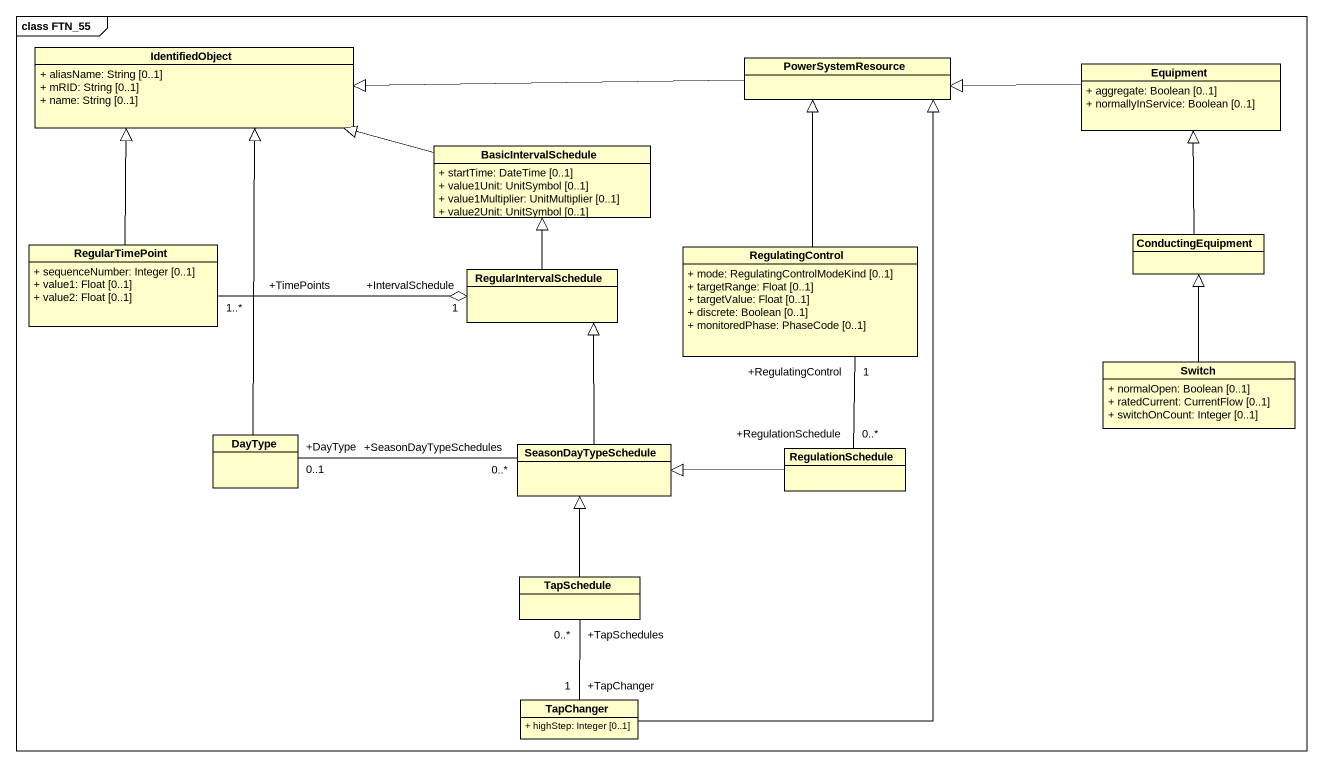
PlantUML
@startuml
mainframe class FTN_55
hide circle
hide empty members
skinparam classAttributeIconSize 0
class IdentifiedObject {
  + aliasName: String [0..1]
  + mRID: String [0..1]
  + name: String [0..1]
}
class PowerSystemResource
class Equipment {
  + aggregate: Boolean [0..1]
  + normallyInService: Boolean [0..1]
}
class BasicIntervalSchedule {
  + startTime: DateTime [0..1]
  + value1Unit: UnitSymbol [0..1]
  + value1Multiplier: UnitMultiplier [0..1]
  + value2Unit: UnitSymbol [0..1]
}
class RegularTimePoint {
  + sequenceNumber: Integer [0..1]
  + value1: Float [0..1]
  + value2: Float [0..1]
}
class RegularIntervalSchedule
class RegulatingControl {
  + mode: RegulatingControlModeKind [0..1]
  + targetRange: Float [0..1]
  + targetValue: Float [0..1]
  + discrete: Boolean [0..1]
  + monitoredPhase: PhaseCode [0..1]
}
class ConductingEquipment
class Switch {
  + normalOpen: Boolean [0..1]
  + ratedCurrent: CurrentFlow [0..1]
  + switchOnCount: Integer [0..1]
}
class DayType
class SeasonDayTypeSchedule
class RegulationSchedule
class TapSchedule
class TapChanger {
  + highStep: Integer [0..1]
}
PowerSystemResource -left-|> IdentifiedObject
Equipment -left-|> PowerSystemResource
BasicIntervalSchedule -left-|> IdentifiedObject
RegularTimePoint -up-|> IdentifiedObject
RegularIntervalSchedule -up-|> BasicIntervalSchedule
RegularIntervalSchedule "+IntervalSchedule\n1" o-left- "+TimePoints\n1..*" RegularTimePoint
RegulatingControl -up-|> PowerSystemResource
ConductingEquipment -up-|> Equipment
Switch -up-|> ConductingEquipment
DayType -up-|> IdentifiedObject
DayType "+DayType\n0..1" -right- "+SeasonDayTypeSchedules\n0..*" SeasonDayTypeSchedule
SeasonDayTypeSchedule -up-|> RegularIntervalSchedule
RegulationSchedule "+RegulationSchedule\n0..*" -up- "+RegulatingControl\n1" RegulatingControl
RegulationSchedule -left-|> SeasonDayTypeSchedule
TapSchedule -up-|> SeasonDayTypeSchedule
TapSchedule "+TapSchedules\n0..*" -- "+TapChanger\n1" TapChanger
TapChanger -up-|> PowerSystemResource
@enduml
